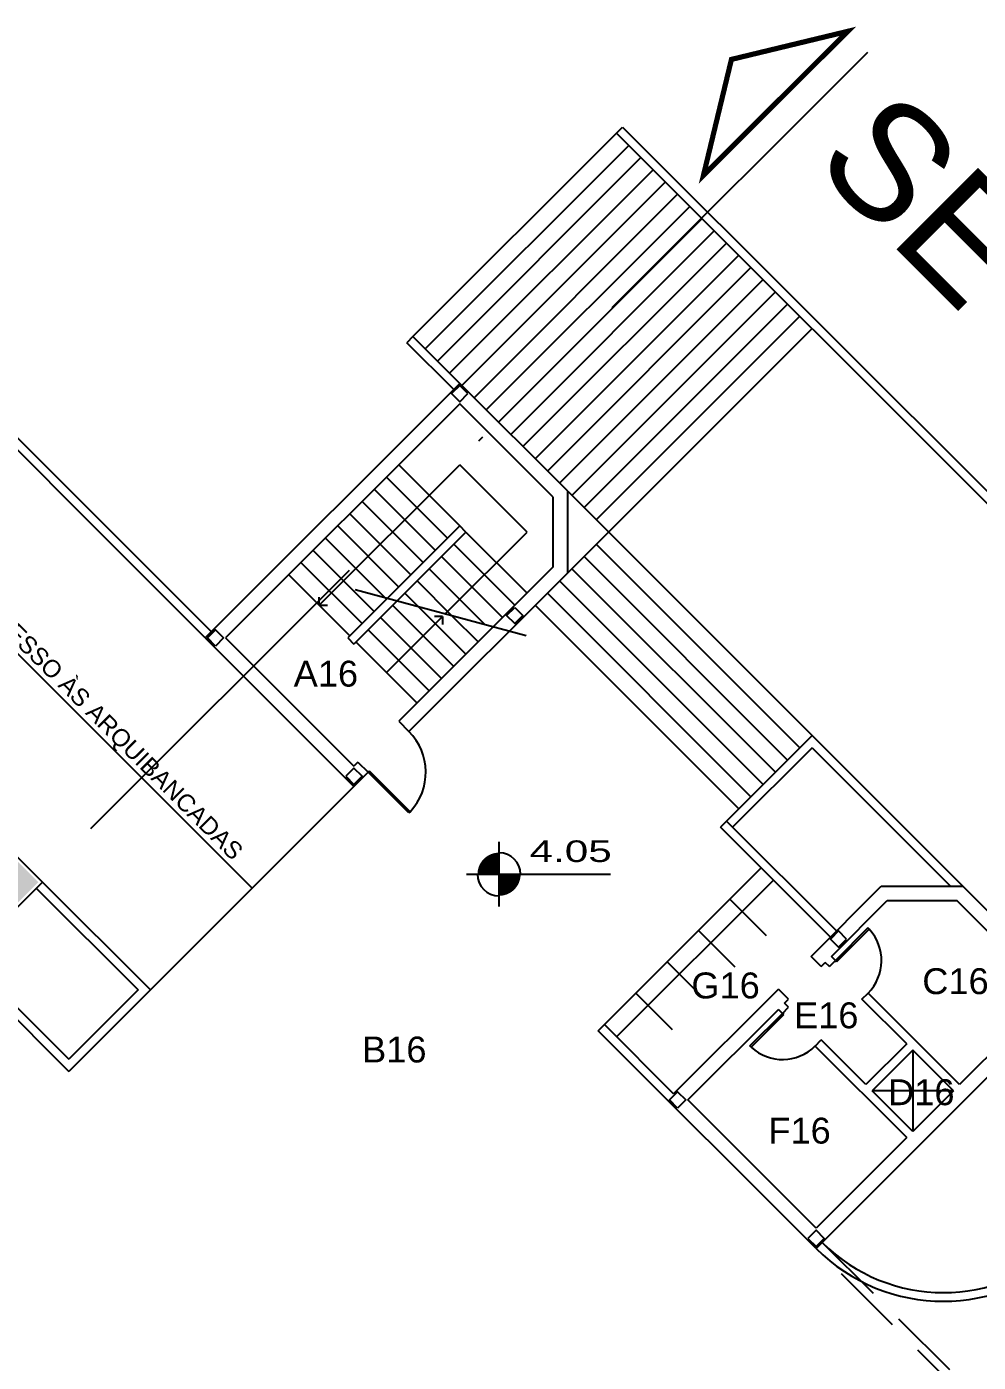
# Model space of a CAD drawing. Extents: x 652 to 872, y -56 to 210.
# Drawn here: x 811.92 to 828.44, y 169.76 to 192.96 of the extents above; entities that cross this region are included whole.
import ezdxf

# ---------------------------------------------------------------- set-up
doc = ezdxf.new("R2010")
doc.units = 0
doc.header["$LTSCALE"] = 2
doc.linetypes.add('DASHDOT2', pattern=[12.7, 6.35, -3.175, 0, -3.175])
doc.linetypes.add('HIDDEN', pattern=[0.375, 0.25, -0.125])
for name, color, linetype in [('01', 1, 'CONTINUOUS'), ('06', 6, 'CONTINUOUS'), ('DIVISÓRIAS-ARY', 2, 'CONTINUOUS'), ('ESCADA-ARY', 7, 'CONTINUOUS'), ('ESQUADRIA-ARY', 2, 'CONTINUOUS'), ('HACHURAS-ARY', 9, 'CONTINUOUS'), ('INDIC-CORTE-TBS', 4, 'DASHDOT2'), ('INDICAÇÕES-ARY', 2, 'CONTINUOUS'), ('NOVOSNIVEIS', 30, 'CONTINUOUS'), ('PAREDE-ALTA-ARY', 1, 'CONTINUOUS'), ('PILARES-PRINC-ARY', 5, 'CONTINUOUS'), ('PILARES-SECUND-ARY', 5, 'CONTINUOUS'), ('RAMPA-ARY', 2, 'CONTINUOUS'), ('RAMPA-INT-ARY', 7, 'CONTINUOUS'), ('RAMPA-PROJ-ARY', 7, 'HIDDEN'), ('TEXTO-PB-COR-ARY', 12, 'CONTINUOUS'), ('TEXTOG-EP-ARY', 11, 'CONTINUOUS')]:
    doc.layers.add(name, color=color, linetype=linetype)
doc.styles.add('ARIAL', font='arial.ttf', dxfattribs={"height": 0.5})
doc.styles.add('REGUA60', font='arial.ttf')

msp = doc.modelspace()

# ---------------------------------------------------------------- hatches: boundary and pattern name
at = {"layer": 'HACHURAS-ARY', "ltscale": 0.5}
msp.add_hatch(color=256, dxfattribs=at).paths.add_polyline_path([(812.117, 178.097), (811.481, 178.734), (810.137, 177.39), (810.774, 176.754)])

# ---------------------------------------------------------------- linework, layer by layer
at = {"layer": '01', "ltscale": 0.5}
for p, q in [((825.959, 176.736), (825.888, 176.807)), ((825.853, 176.63), (825.782, 176.701)), ((828.116, 174.58), (826.525, 176.171)), ((825.04, 175.817), (824.969, 175.888)), ((825.146, 175.923), (825.075, 175.994)), ((827.196, 175.287), (826.419, 176.065)), ((827.196, 173.66), (825.605, 175.251)), ((826.489, 174.58), (825.711, 175.357)), ((828.01, 174.474), (827.302, 175.181)), ((827.302, 173.766), (826.595, 174.474))]:
    msp.add_line(p, q, dxfattribs=at)
at = {"layer": '06', "ltscale": 0.5}
for p, q in [((816.996, 182.906), (816.996, 183.046)), ((816.996, 182.906), (817.136, 182.906)), ((819.134, 182.71), (818.994, 182.71)), ((819.134, 182.71), (819.134, 182.57))]:
    msp.add_line(p, q, dxfattribs=at)
at = {"layer": 'DIVISÓRIAS-ARY'}
for p, q in [((817.845, 180.007), (817.866, 180.028)), ((818.552, 179.3), (817.845, 180.007)), ((818.573, 179.321), (817.866, 180.028)), ((818.573, 179.321), (818.552, 179.3)), ((826.524, 177.302), (825.959, 176.736)), ((826.545, 177.28), (825.98, 176.715)), ((826.545, 177.28), (826.524, 177.302)), ((825.959, 176.736), (825.98, 176.715)), ((824.474, 175.252), (825.04, 175.817)), ((824.496, 175.231), (825.061, 175.796)), ((825.04, 175.817), (825.061, 175.796)), ((824.496, 175.231), (824.474, 175.252))]:
    msp.add_line(p, q, dxfattribs=at)
at = {"layer": 'DIVISÓRIAS-ARY', "color": 7, "ltscale": 0.5}
for centre, radius, start, end in [((817.845, 180.007), 1, 316.7191, 45), ((825.959, 176.736), 0.8, 315, 42.8509), ((825.04, 175.817), 0.8, 227.1491, 315)]:
    msp.add_arc(centre, radius, start, end, dxfattribs=at)
at = {"layer": 'ESCADA-ARY'}
for p, q in [((818.623, 187.573), (822.158, 191.108)), ((818.835, 187.361), (822.37, 190.896)), ((819.047, 187.148), (822.582, 190.684)), ((819.259, 186.936), (822.795, 190.472)), ((819.471, 186.724), (823.007, 190.26)), ((819.683, 186.512), (823.219, 190.048)), ((819.895, 186.3), (823.431, 189.835)), ((820.108, 186.088), (823.643, 189.623)), ((820.32, 185.876), (823.855, 189.411)), ((820.532, 185.664), (824.067, 189.199)), ((820.744, 185.451), (824.28, 188.987)), ((820.956, 185.239), (824.492, 188.775)), ((821.168, 185.027), (824.704, 188.563)), ((821.38, 184.815), (824.916, 188.351)), ((821.593, 184.603), (825.128, 188.138)), ((821.805, 184.391), (825.34, 187.926)), ((821.31, 183.471), (825.552, 187.714)), ((819.436, 184.285), (818.375, 185.345)), ((819.012, 183.86), (817.951, 184.921)), ((819.224, 184.073), (818.163, 185.133)), ((818.799, 183.648), (817.739, 184.709)), ((821.31, 184.886), (825.552, 180.643)), ((818.587, 183.436), (817.527, 184.497)), ((818.375, 183.224), (817.315, 184.285)), ((818.163, 183.012), (817.102, 184.073)), ((819.542, 184.179), (820.603, 183.118)), ((817.951, 182.8), (816.89, 183.86)), ((819.118, 183.754), (820.178, 182.694)), ((819.33, 183.966), (820.39, 182.906)), ((821.593, 183.754), (825.128, 180.219)), ((821.805, 183.966), (825.34, 180.431)), ((817.739, 182.588), (816.678, 183.648)), ((818.906, 183.542), (819.879, 182.568)), ((821.38, 183.542), (824.916, 180.007)), ((817.527, 182.375), (816.466, 183.436)), ((818.693, 183.33), (819.3, 182.724)), ((821.168, 183.33), (824.704, 179.795)), ((818.481, 183.118), (818.72, 182.879)), ((820.956, 183.118), (824.492, 179.582)), ((818.269, 182.906), (819.33, 181.845)), ((818.72, 182.879), (819.542, 182.057)), ((820.744, 182.906), (824.28, 179.37)), ((818.057, 182.694), (819.118, 181.633)), ((819.3, 182.724), (819.754, 182.269)), ((817.845, 182.482), (818.906, 181.421)), ((817.633, 182.269), (818.693, 181.209))]:
    msp.add_line(p, q, dxfattribs=at)
at = {"layer": 'ESQUADRIA-ARY'}
for p, q in [((821.946, 175.623), (824.668, 178.345)), ((822.158, 175.41), (824.881, 178.133)), ((824.76, 177.164), (824.124, 177.8)), ((824.216, 176.62), (823.58, 177.256)), ((823.671, 176.075), (823.035, 176.712)), ((823.127, 175.531), (822.491, 176.167))]:
    msp.add_line(p, q, dxfattribs=at)
at = {"layer": 'INDIC-CORTE-TBS', "ltscale": 0.5}
msp.add_line((722.52, 88.518), (826.519, 192.516), dxfattribs=at)
at = {"layer": 'INDIC-CORTE-TBS', "linetype": 'Continuous', "ltscale": 0.5, "const_width": 0.0899}
msp.add_lwpolyline([(823.666, 190.371), (824.153, 192.389), (826.171, 192.876)], close=True, dxfattribs=at)
at = {"layer": 'INDICAÇÕES-ARY', "ltscale": 0.5}
for p, q in [((816.996, 182.906), (819.436, 185.345)), ((820.603, 184.179), (819.436, 185.345)), ((819.18, 182.756), (820.603, 184.179)), ((819.134, 182.71), (818.163, 181.739)), ((827.302, 175.181), (827.302, 173.766)), ((828.01, 174.474), (826.595, 174.474))]:
    msp.add_line(p, q, dxfattribs=at)
at = {"layer": 'INDICAÇÕES-ARY'}
msp.add_line((820.59, 182.378), (817.618, 183.174), dxfattribs=at)
at = {"layer": 'NOVOSNIVEIS'}
for p, q in [((820.117, 177.672), (820.117, 178.797)), ((819.555, 178.234), (822.055, 178.234))]:
    msp.add_line(p, q, dxfattribs=at)
at = {"layer": 'NOVOSNIVEIS', "const_width": 0.375}
for points in [[(819.93, 178.234, -0.414214), (820.117, 178.422, -0.618034)], [(820.117, 178.047, 0.414214), (820.305, 178.234, 0.618034)]]:
    msp.add_lwpolyline(points, format="xyb", dxfattribs=at)
at = {"layer": 'NOVOSNIVEIS'}
for start, end in [(0, 90), (180, 270)]:
    msp.add_arc((820.117, 178.234), 0.375, start, end, dxfattribs=at)
at = {"layer": 'PAREDE-ALTA-ARY'}
for p, q in [((815.016, 182.34), (819.436, 186.76)), ((821.31, 184.886), (819.436, 186.76)), ((819.436, 186.406), (815.37, 182.34)), ((819.436, 186.406), (815.37, 182.34)), ((821.06, 184.782), (819.436, 186.406)), ((821.06, 183.575), (821.06, 184.782)), ((821.31, 183.471), (821.31, 184.886)), ((819.436, 184.285), (817.491, 182.34)), ((819.542, 184.179), (819.436, 184.285)), ((819.542, 184.179), (817.597, 182.234)), ((821.06, 183.575), (818.375, 180.891)), ((821.31, 183.471), (818.552, 180.714)), ((815.016, 182.34), (817.597, 179.759)), ((815.37, 182.34), (817.597, 180.113)), ((817.491, 182.34), (817.597, 182.234)), ((818.375, 180.891), (818.552, 180.714)), ((817.668, 180.183), (817.597, 180.113)), ((817.668, 180.183), (817.845, 180.007)), ((817.845, 180.007), (817.597, 179.759)), ((824.067, 179.158), (823.961, 179.052)), ((825.977, 177.249), (824.067, 179.158)), ((825.871, 177.143), (823.961, 179.052)), ((812.082, 177.991), (813.85, 176.224)), ((812.188, 178.097), (814.062, 176.224)), ((825.535, 176.807), (826.754, 178.027)), ((826.754, 178.027), (828.169, 178.027)), ((830.042, 176.153), (828.169, 178.027)), ((825.888, 176.807), (826.858, 177.777)), ((826.858, 177.777), (828.065, 177.777)), ((829.689, 176.153), (828.065, 177.777)), ((810.88, 176.789), (812.648, 175.022)), ((825.711, 176.63), (825.535, 176.807)), ((810.774, 176.683), (812.648, 174.809)), ((825.711, 176.63), (825.782, 176.701)), ((825.853, 176.63), (825.959, 176.736)), ((813.85, 176.224), (812.648, 175.022)), ((814.062, 176.224), (812.648, 174.809)), ((823.148, 174.421), (824.969, 176.241)), ((825.146, 176.065), (824.969, 176.241)), ((830.042, 176.153), (825.623, 171.734)), ((826.419, 176.065), (826.525, 176.171)), ((829.689, 176.153), (828.116, 174.58)), ((823.396, 174.314), (824.969, 175.888)), ((825.04, 175.817), (825.146, 175.923)), ((825.075, 175.994), (825.146, 176.065)), ((821.84, 175.517), (821.946, 175.623)), ((823.148, 174.421), (821.946, 175.623)), ((825.623, 171.734), (821.84, 175.517)), ((825.605, 175.251), (825.711, 175.357)), ((827.196, 175.287), (826.489, 174.58)), ((827.302, 175.181), (826.595, 174.474)), ((828.01, 174.474), (827.302, 173.766)), ((825.623, 172.087), (823.396, 174.314)), ((827.196, 173.66), (825.623, 172.087))]:
    msp.add_line(p, q, dxfattribs=at)
at = {"layer": 'PILARES-PRINC-ARY'}
msp.add_lwpolyline([(810.774, 176.683), (812.188, 178.097), (811.481, 178.805), (810.067, 177.39)], close=True, dxfattribs=at)
at = {"layer": 'PILARES-SECUND-ARY'}
for points in [[(819.577, 186.583), (819.436, 186.724), (819.294, 186.583), (819.436, 186.441)], [(820.39, 182.87), (820.532, 182.729), (820.39, 182.588), (820.249, 182.729)], [(815.193, 182.199), (815.052, 182.34), (815.193, 182.482), (815.335, 182.34)], [(817.456, 179.936), (817.597, 179.795), (817.739, 179.936), (817.597, 180.077)], [(826.153, 177.108), (826.012, 177.249), (825.871, 177.108), (826.012, 176.966)], [(823.219, 174.173), (823.077, 174.314), (823.219, 174.456), (823.36, 174.314)], [(825.482, 171.91), (825.623, 171.769), (825.764, 171.91), (825.623, 172.052)]]:
    msp.add_lwpolyline(points, close=True, dxfattribs=at)
at = {"layer": 'RAMPA-ARY'}
for p, q in [((822.158, 191.108), (822.264, 191.214)), ((822.264, 191.214), (842.399, 171.079)), ((842.293, 170.973), (822.158, 191.108)), ((818.623, 187.573), (818.517, 187.467)), ((819.33, 186.653), (818.517, 187.467)), ((819.436, 186.76), (818.623, 187.573)), ((825.552, 180.643), (824.067, 179.158)), ((828.169, 178.027), (825.552, 180.643)), ((825.552, 180.431), (824.173, 179.052)), ((825.552, 180.431), (827.957, 178.027)), ((817.597, 179.759), (814.062, 176.224))]:
    msp.add_line(p, q, dxfattribs=at)
for points in [[(815.016, 182.34), (809.616, 187.741)], [(809.661, 187.908), (815.123, 182.446)]]:
    msp.add_lwpolyline(points, dxfattribs=at)
for radius in [3.125, 2.975]:
    msp.add_arc((827.833, 173.943), radius, 225, 45, dxfattribs=at)
at = {"layer": 'RAMPA-INT-ARY'}
msp.add_line((815.83, 177.991), (809.131, 184.69), dxfattribs=at)
at = {"layer": 'RAMPA-PROJ-ARY', "linetype": 'HIDDEN', "ltscale": 2.5}
for points in [[(830.926, 166.43), (825.623, 171.734)], [(825.729, 171.84), (831.075, 166.493)]]:
    msp.add_lwpolyline(points, dxfattribs=at)

# ---------------------------------------------------------------- texts
at = {"layer": 'NOVOSNIVEIS', "ltscale": 0.5, "style": 'REGUA60', "width": 1.4}
msp.add_text('4.05', height=0.375, dxfattribs=at).set_placement((820.647, 178.447))
at = {"layer": 'TEXTO-PB-COR-ARY', "style": 'ARIAL'}
msp.add_text('RAMPA DE ACESSO ÀS ARQUIBANCADAS', height=0.3, rotation=315, dxfattribs=at).set_placement((809.495, 184.452))
for s, p in [('A16', (816.551, 181.494)), ('C16', (827.467, 176.152)), ('G16', (823.457, 176.078)), ('E16', (825.24, 175.559)), ('B16', (817.739, 174.965)), ('D16', (826.873, 174.223)), ('F16', (824.794, 173.556))]:
    msp.add_text(s, height=0.45, dxfattribs=at).set_placement(p)
at = {"layer": 'TEXTOG-EP-ARY', "style": 'ARIAL'}
msp.add_text('SETOR 6', height=2, rotation=315, dxfattribs=at).set_placement((825.54, 190.57))

doc.saveas('drawing.dxf')
